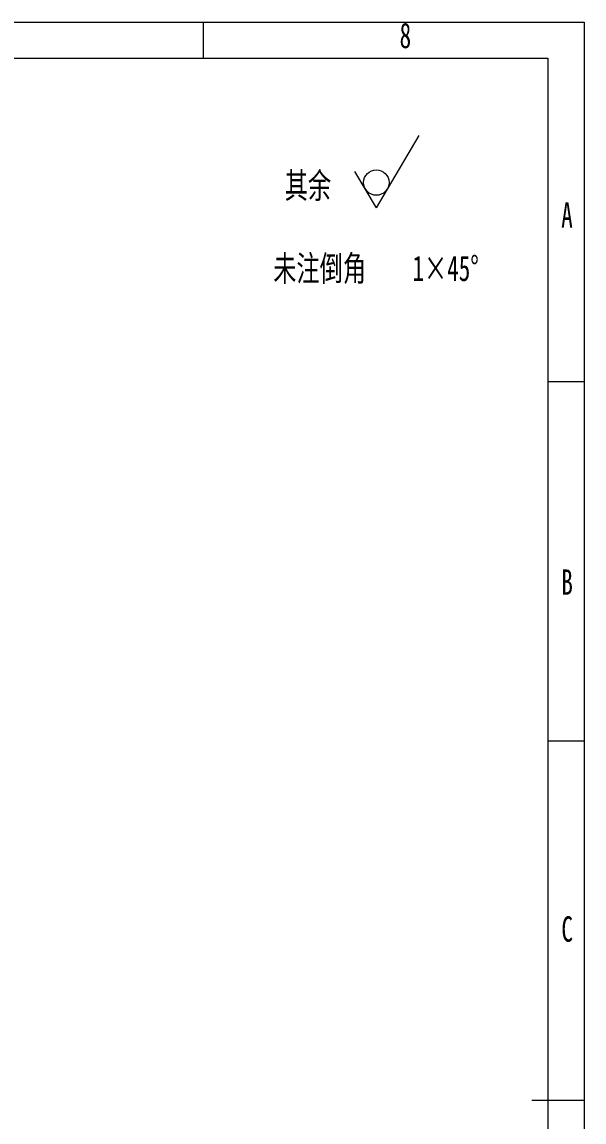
# Model space of a CAD drawing. Header units: millimetres. Extents: x -4 to 1692, y -357 to 300.
# Drawn here: x 812.9 to 890.3, y 145.7 to 297.1 of the extents above; entities that cross this region are included whole.
import ezdxf

# ---------------------------------------------------------------- set-up
doc = ezdxf.new("R2010")
doc.units = ezdxf.units.MM
doc.styles.add('SLDTEXTSTYLE0', font='', dxfattribs={"width": 0.67, "bigfont": 'bigfont'})
doc.styles.add('SLDTEXTSTYLE1', font='', dxfattribs={"width": 0.67})
doc.styles.get('SLDTEXTSTYLE0').set_extended_font_data('仿宋_GB2312')
doc.styles.get('SLDTEXTSTYLE1').set_extended_font_data('仿宋_GB2312')

# ---------------------------------------------------------------- blocks, each defined once
blk = doc.blocks.new('SW_SFSYMBOL_0')
at = {"color": 0, "linetype": 'Continuous', "lineweight": 0}
for q in [(5.8989, 6.4995), (-2.94945, 1.49975)]:
    blk.add_line((0, -3.5), q, dxfattribs=at)
blk.add_circle((0, 0), 1.75, dxfattribs=at)

msp = doc.modelspace()

# ---------------------------------------------------------------- linework, layer by layer
at = {"color": 7, "linetype": 'Continuous', "lineweight": 0}
for p, q in [((470.3366109, 297.1295117), (890.3366109, 297.1295117)), ((837.8366109, 297.1295117), (837.8366109, 292.1295117)), ((890.3366109, 297.1295117), (890.3366109, 0.1295117)), ((885.3366112, 247.6295117), (890.3366109, 247.6295117)), ((885.3366112, 198.1295117), (890.3366109, 198.1295117))]:
    msp.add_line(p, q, dxfattribs=at)
at = {"color": 7, "linetype": 'Continuous', "lineweight": 15}
for p, q in [((495.3366109, 292.1295117), (885.3366112, 292.1295117)), ((885.3366112, 292.1295117), (885.3366112, 5.1295117)), ((890.3366109, 148.6295117), (883.1365517, 148.6295117))]:
    msp.add_line(p, q, dxfattribs=at)

# ---------------------------------------------------------------- block references
at = {"color": 7, "linetype": 'Continuous', "lineweight": 0}
msp.add_blockref('SW_SFSYMBOL_0', (861.7215071, 275.0208061), dxfattribs=at)

# ---------------------------------------------------------------- texts
at = {"color": 7, "linetype": 'Continuous', "lineweight": 0, "char_height": 3.5, "attachment_point": 1}
for s, insert, style in [('8', (864.9249772, 297.0307281), 'SLDTEXTSTYLE1'), ('其余', (849.0955228, 276.3617703), 'SLDTEXTSTYLE0'), ('A', (887.1917056, 272.3026689), 'SLDTEXTSTYLE1'), ('未注倒角    1×45°', (847.5154658, 264.9563785), 'SLDTEXTSTYLE0'), ('B', (887.208605, 221.7523139), 'SLDTEXTSTYLE1'), ('C', (887.2170547, 173.9776866), 'SLDTEXTSTYLE1')]:
    msp.add_mtext(s, dxfattribs=dict(at, insert=insert, style=style))

doc.saveas('drawing.dxf')
